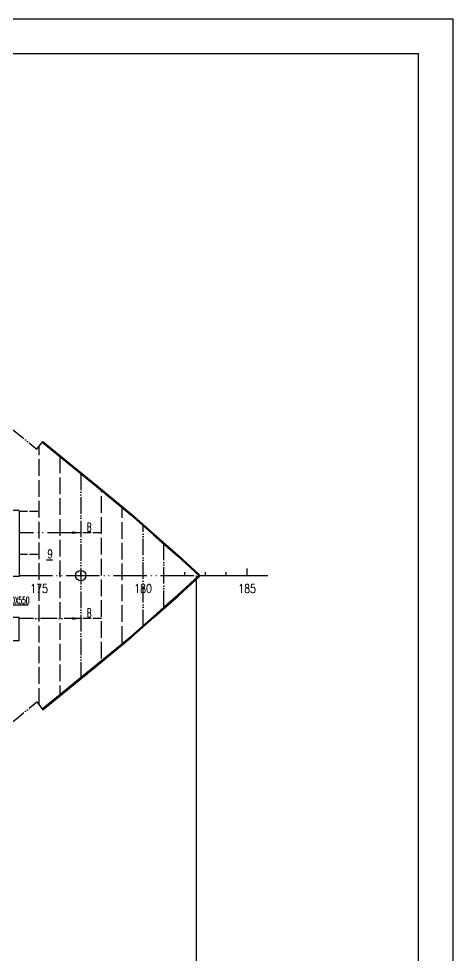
# Model space of a CAD drawing. Extents: x 415194 to 563994, y 496977 to 539177.
# Drawn here: x 551361 to 563894, y 512065 to 539077 of the extents above; entities that cross this region are included whole.
import ezdxf
from ezdxf.enums import TextEntityAlignment as Align

# ---------------------------------------------------------------- set-up
doc = ezdxf.new("R2010")
doc.units = 0
doc.header["$LTSCALE"] = 40
doc.header["$MEASUREMENT"] = 0
doc.linetypes.add('ACAD_ISO02W100', pattern=[15, 12, -3])
doc.linetypes.add('ACAD_ISO05W100', pattern=[34, 24, -3, 0.5, -3, 0.5, -3])
doc.layers.get('0').update_dxf_attribs({"linetype": 'CONTINUOUS'})
for name, color, linetype in [('BT_ENG', 7, 'CONTINUOUS'), ('C-CON', 4, 'CONTINUOUS'), ('C-DAS', 4, 'ACAD_ISO02W100'), ('FRAME', 7, 'CONTINUOUS'), ('TEXT', 9, 'CONTINUOUS'), ('Y-CON', 2, 'CONTINUOUS'), ('Y-DAS', 2, 'ACAD_ISO02W100'), ('Y-PH', 2, 'ACAD_ISO05W100')]:
    doc.layers.add(name, color=color, linetype=linetype)
doc.styles.add('ROMANS', font='romans.shx', dxfattribs={"width": 0.75, "height": 250, "bigfont": 'hzdx.shx'})

msp = doc.modelspace()

# ---------------------------------------------------------------- linework, layer by layer
at = {"color": 2}
for p in [(417794.48, 538077.25), (562894.48, 498077.25)]:
    msp.add_line(p, (562894.48, 538077.25), dxfattribs=at)
at = {"lineweight": -2, "ltscale": 0.5}
for p, q in [((551373.49, 524897.61), (550123.49, 524897.61)), ((551373.49, 524897.61), (551373.49, 522990.61)), ((551373.49, 522990.61), (550123.49, 522990.61)), ((551373.49, 521802.61), (550723.49, 521802.61)), ((551373.49, 521133.61), (551373.49, 521802.61)), ((551373.49, 521133.61), (550723.49, 521133.61))]:
    msp.add_line(p, q, dxfattribs=at)
for p, q in [((551948.49, 523015.61), (551948.49, 523215.61)), ((551948.49, 523015.61), (551948.49, 523215.61)), ((552548.49, 523015.61), (552548.49, 523115.61)), ((552548.49, 523015.61), (552548.49, 523115.61)), ((553148.49, 523015.61), (553148.49, 523115.61)), ((553748.49, 523015.61), (553748.49, 523115.61)), ((553748.49, 523015.61), (553748.49, 523115.61)), ((553748.49, 523015.61), (553748.49, 523115.61)), ((554348.49, 523015.61), (554348.49, 523115.61)), ((554348.49, 523015.61), (554348.49, 523115.61)), ((554948.49, 523015.61), (554948.49, 523215.61)), ((554948.49, 523015.61), (554948.49, 523215.61)), ((555548.49, 523015.61), (555548.49, 523115.61)), ((555548.49, 523015.61), (555548.49, 523115.61)), ((556148.49, 523015.61), (556148.49, 523115.61)), ((556148.49, 523015.61), (556148.49, 523115.61)), ((556476.48, 523015.61), (556476.48, 506495.22)), ((556551.49, 523015.61), (558548.49, 523015.61)), ((556748.49, 523015.61), (556748.49, 523115.61)), ((557348.49, 523015.61), (557348.49, 523115.61)), ((557948.49, 523015.61), (557948.49, 523215.61)), ((550819.52, 522170.13), (551628.7, 522170.13))]:
    msp.add_line(p, q)
at = {"color": 1, "linetype": 'ByBlock'}
for points in [[(552908.49, 524293.61), (552908.49, 524213.61), (553148.49, 524253.61)], [(552908.49, 521737.61), (552908.49, 521817.61), (553148.49, 521777.61)]]:
    msp.add_solid(points, dxfattribs=at)
at = {"layer": 'BT_ENG'}
for p in [(415294.48, 539077.25), (563894.48, 497077.25)]:
    msp.add_line(p, (563894.48, 539077.25), dxfattribs=at)
at = {"layer": 'C-CON'}
for points in [[(552038.97, 526860.36), (553598.49, 525594.28), (554598.49, 524768.5), (555248.49, 524192.68), (555654.49, 523834.38), (555948.49, 523574.53), (556551.49, 523015.61)], [(552057.14, 526884.25), (553617.5, 525617.49), (554618, 524791.3), (555268.36, 524215.15), (555674.35, 523856.86), (555968.63, 523596.78), (556571.89, 523037.62)], [(552038.97, 519170.87), (553598.49, 520436.95), (554598.49, 521262.73), (555248.49, 521838.55), (555654.49, 522196.85), (555948.49, 522456.69), (556551.49, 523015.61)], [(552057.14, 519146.97), (553617.5, 520413.74), (554618, 521239.93), (555268.36, 521816.08), (555674.35, 522174.37), (555968.63, 522434.45), (556571.89, 522993.61)]]:
    msp.add_lwpolyline(points, dxfattribs=at)
at = {"layer": 'C-DAS'}
for p, q in [((551948.49, 519289.93), (551948.49, 526741.3)), ((552548.49, 526446.71), (552548.49, 519584.52)), ((553748.49, 520622.36), (553748.49, 525470.41)), ((554348.49, 521080.67), (554348.49, 524950.56))]:
    msp.add_line(p, q, dxfattribs=at)
at = {"layer": 'FRAME'}
for p, q in [((551948.49, 523015.61), (551948.49, 523215.61)), ((552548.49, 523015.61), (552548.49, 523115.61)), ((553748.49, 523015.61), (553748.49, 523115.61)), ((553748.49, 523015.61), (553748.49, 523115.61)), ((554348.49, 523015.61), (554348.49, 523115.61)), ((554948.49, 523015.61), (554948.49, 523215.61)), ((555548.49, 523015.61), (555548.49, 523115.61)), ((556148.49, 523015.61), (556148.49, 523115.61))]:
    msp.add_line(p, q, dxfattribs=at)
at = {"layer": 'TEXT'}
msp.add_line((552163.79, 523473.3), (552333.49, 523473.3), dxfattribs=at)
at = {"layer": 'Y-CON'}
for p, q in [((551887.63, 526661.21), (552057.14, 526884.25)), ((551887.63, 519370.01), (552057.14, 519146.97))]:
    msp.add_line(p, q, dxfattribs=at)
msp.add_circle((553148.49, 523015.61), 150, dxfattribs=at)
at = {"layer": 'Y-DAS', "ltscale": 0.5}
for p, q in [((551373.49, 524872.61), (551948.49, 524872.61)), ((553748.49, 524253.61), (553148.49, 524253.61)), ((551373.49, 523634.61), (551948.49, 523634.61)), ((553748.49, 521777.61), (553148.49, 521777.61))]:
    msp.add_line(p, q, dxfattribs=at)
at = {"layer": 'Y-PH', "ltscale": 0.5}
for p, q in [((553148.49, 525959.6), (553148.49, 520071.63)), ((554948.49, 521562.25), (554948.49, 524468.97)), ((555548.49, 522103.31), (555548.49, 523927.92)), ((553148.49, 521777.61), (551373.49, 521777.61))]:
    msp.add_line(p, q, dxfattribs=at)
at = {"layer": 'Y-PH'}
for p, q in [((553148.49, 524253.61), (551373.49, 524253.61)), ((551373.49, 523015.61), (556551.49, 523015.61))]:
    msp.add_line(p, q, dxfattribs=at)
at = {"layer": 'Y-PH', "ltscale": 0.5, "flags": 128}
for points in [[(550054.77, 528093.66), (550433.65, 527816.21), (551193.91, 527222.28), (551302.08, 527136.59), (551887.63, 526661.21)], [(550054.77, 517937.57), (550433.65, 518215.02), (551193.91, 518808.95), (551302.08, 518894.64), (551887.63, 519370.01)]]:
    msp.add_lwpolyline(points, dxfattribs=at)

# ---------------------------------------------------------------- texts
at = {"style": 'ROMANS', "width": 0.5}
msp.add_text('570X550', height=200, dxfattribs=at).set_placement((550937.21, 522199.4))
at = {"lineweight": -2, "style": 'ROMANS', "width": 0.55}
msp.add_text('B', height=250, dxfattribs=at).set_placement((553332.92, 521814.3))
at = {"layer": 'FRAME', "style": 'ROMANS', "width": 0.8}
for s, p in [('175', (551948.49, 522640.61)), ('180', (554948.49, 522640.61)), ('185', (557948.49, 522640.61))]:
    msp.add_text(s, height=250, dxfattribs=at).set_placement(p, align=Align.MIDDLE)
at = {"layer": 'TEXT', "lineweight": -2, "style": 'ROMANS'}
for s, width, p in [('B', 0.55, (553332.92, 524290.3)), ('9', 0.75, (552186.29, 523516.3))]:
    msp.add_text(s, height=250, dxfattribs=dict(at, width=width)).set_placement(p)

doc.saveas('drawing.dxf')
